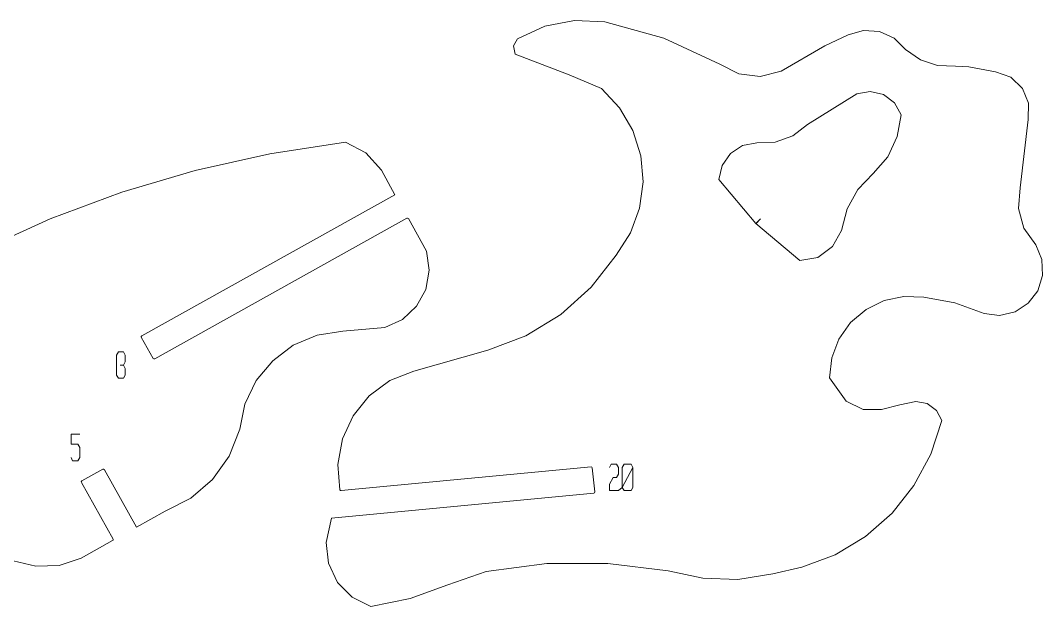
# Model space of a CAD drawing. Header units: millimetres. Extents: x -353 to 643, y -346 to 129.
# Drawn here: x 12.3 to 128.8, y -250.1 to -183.4 of the extents above; entities that cross this region are included whole.
import ezdxf

# ---------------------------------------------------------------- set-up
doc = ezdxf.new("R2010")
doc.units = ezdxf.units.MM
doc.header["$MEASUREMENT"] = 0
doc.layers.add('Layer 1', color=7, linetype='Continuous')

msp = doc.modelspace()

# ---------------------------------------------------------------- linework, layer by layer
at = {"layer": 'Layer 1', "lineweight": 9}
for points, knots in [([(52.2629, -250.0714), (52.2629, -250.0714), (50.1171, -248.9986), (50.1171, -248.9986), (50.1171, -248.9986), (50.1171, -248.9986), (48.4644, -247.3168), (48.4644, -247.3168), (48.4644, -247.3168), (48.4644, -247.3168), (47.4206, -245.1423), (47.4206, -245.1423), (47.4206, -245.1423), (47.4206, -245.1423), (47.1596, -242.7645), (47.1596, -242.7645), (47.1596, -242.7645), (47.1596, -242.7645), (47.7839, -240.0199), (47.7839, -240.0199), (47.7839, -240.0199), (47.7839, -240.0199), (77.6338, -237.1685), (77.6338, -237.1685), (77.6338, -237.1685), (77.6338, -237.1685), (77.7208, -237.1106), (77.7208, -237.1106), (77.7208, -237.1106), (77.7208, -237.1106), (77.7499, -237.0236), (77.7499, -237.0236), (77.7499, -237.0236), (77.7499, -237.0236), (77.4599, -234.298), (77.4599, -234.298), (77.4599, -234.298), (77.4599, -234.298), (77.4308, -234.211), (77.4308, -234.211), (77.4308, -234.211), (77.4308, -234.211), (77.3438, -234.1819), (77.3438, -234.1819), (77.3438, -234.1819), (77.3438, -234.1819), (48.8704, -236.8785), (48.8704, -236.8785), (48.8704, -236.8785), (48.8704, -236.8785), (48.7834, -236.8785), (48.7834, -236.8785), (48.7834, -236.8785), (48.7834, -236.8785), (48.7254, -236.7915), (48.7254, -236.7915), (48.7254, -236.7915), (48.7254, -236.7915), (48.4934, -233.8922), (48.4934, -233.8922), (48.4934, -233.8922), (48.4934, -233.8922), (49.0154, -230.9925), (49.0154, -230.9925), (49.0154, -230.9925), (49.0154, -230.9925), (50.2332, -228.3539), (50.2332, -228.3539), (50.2332, -228.3539), (50.2332, -228.3539), (52.0599, -226.0922), (52.0599, -226.0922), (52.0599, -226.0922), (52.0599, -226.0922), (54.4085, -224.3525), (54.4085, -224.3525), (54.4085, -224.3525), (54.4085, -224.3525), (57.1341, -223.2797), (57.1341, -223.2797), (57.1341, -223.2797), (57.1341, -223.2797), (65.5718, -220.9021), (65.5718, -220.9021), (65.5718, -220.9021), (65.5718, -220.9021), (69.9211, -219.2493), (69.9211, -219.2493), (69.9211, -219.2493), (69.9211, -219.2493), (73.8934, -216.8137), (73.8934, -216.8137), (73.8934, -216.8137), (73.8934, -216.8137), (77.3438, -213.7113), (77.3438, -213.7113), (77.3438, -213.7113), (77.3438, -213.7113), (80.1855, -210.0578), (80.1855, -210.0578), (80.1855, -210.0578), (80.1855, -210.0578), (81.8092, -207.5352), (81.8092, -207.5352), (81.8092, -207.5352), (81.8092, -207.5352), (82.853, -204.7226), (82.853, -204.7226), (82.853, -204.7226), (82.853, -204.7226), (83.2589, -201.7361), (83.2589, -201.7361), (83.2589, -201.7361), (83.2589, -201.7361), (82.9979, -198.7495), (82.9979, -198.7495), (82.9979, -198.7495), (82.9979, -198.7495), (82.0701, -195.879), (82.0701, -195.879), (82.0701, -195.879), (82.0701, -195.879), (80.5623, -193.2984), (80.5623, -193.2984), (80.5623, -193.2984), (80.5623, -193.2984), (78.5327, -191.0947), (78.5327, -191.0947), (78.5327, -191.0947), (78.5327, -191.0947), (74.8212, -189.558), (74.8212, -189.558), (74.8212, -189.558), (74.8212, -189.558), (68.7033, -187.1803), (68.7033, -187.1803), (68.7033, -187.1803), (68.7033, -187.1803), (68.5003, -186.2525), (68.5003, -186.2525), (68.5003, -186.2525), (68.5003, -186.2525), (68.9352, -185.4406), (68.9352, -185.4406), (68.9352, -185.4406), (68.9352, -185.4406), (72.0667, -183.9909), (72.0667, -183.9909), (72.0667, -183.9909), (72.0667, -183.9909), (75.4301, -183.3529), (75.4301, -183.3529), (75.4301, -183.3529), (75.4301, -183.3529), (78.8807, -183.5269), (78.8807, -183.5269), (78.8807, -183.5269), (78.8807, -183.5269), (85.6366, -185.3827), (85.6366, -185.3827), (85.6366, -185.3827), (85.6366, -185.3827), (91.9866, -188.3112), (91.9866, -188.3112), (91.9866, -188.3112), (91.9866, -188.3112), (94.1612, -189.442), (94.1612, -189.442), (94.1612, -189.442), (94.1612, -189.442), (96.5968, -189.732), (96.5968, -189.732), (96.5968, -189.732), (96.5968, -189.732), (98.9745, -189.1231), (98.9745, -189.1231), (98.9745, -189.1231), (98.9745, -189.1231), (103.9616, -186.2235), (103.9616, -186.2235), (103.9616, -186.2235), (103.9616, -186.2235), (106.6293, -184.9768), (106.6293, -184.9768), (106.6293, -184.9768), (106.6293, -184.9768), (108.369, -184.4838), (108.369, -184.4838), (108.369, -184.4838), (108.369, -184.4838), (110.1957, -184.6288), (110.1957, -184.6288), (110.1957, -184.6288), (110.1957, -184.6288), (111.8485, -185.3827), (111.8485, -185.3827), (111.8485, -185.3827), (111.8485, -185.3827), (113.1242, -186.6584), (113.1242, -186.6584), (113.1242, -186.6584), (113.1242, -186.6584), (114.8349, -187.8473), (114.8349, -187.8473), (114.8349, -187.8473), (114.8349, -187.8473), (116.7776, -188.4851), (116.7776, -188.4851), (116.7776, -188.4851), (116.7776, -188.4851), (118.8363, -188.5432), (118.8363, -188.5432), (118.8363, -188.5432), (118.8363, -188.5432), (120.3731, -188.6302), (120.3731, -188.6302), (120.3731, -188.6302), (120.3731, -188.6302), (123.3886, -189.2101), (123.3886, -189.2101), (123.3886, -189.2101), (123.3886, -189.2101), (125.1283, -189.819), (125.1283, -189.819), (125.1283, -189.819), (125.1283, -189.819), (126.4621, -191.0947), (126.4621, -191.0947), (126.4621, -191.0947), (126.4621, -191.0947), (127.158, -192.7765), (127.158, -192.7765), (127.158, -192.7765), (127.158, -192.7765), (127.129, -194.6322), (127.129, -194.6322), (127.129, -194.6322), (127.129, -194.6322), (126.2012, -202.4031), (126.2012, -202.4031), (126.2012, -202.4031), (126.2012, -202.4031), (125.9982, -204.7517), (125.9982, -204.7517), (125.9982, -204.7517), (125.9982, -204.7517), (126.6071, -207.0133), (126.6071, -207.0133), (126.6071, -207.0133), (126.6071, -207.0133), (127.9698, -208.898), (127.9698, -208.898), (127.9698, -208.898), (127.9698, -208.898), (128.6657, -210.5798), (128.6657, -210.5798), (128.6657, -210.5798), (128.6657, -210.5798), (128.7527, -212.3774), (128.7527, -212.3774), (128.7527, -212.3774), (128.7527, -212.3774), (128.2308, -214.1172), (128.2308, -214.1172), (128.2308, -214.1172), (128.2308, -214.1172), (127.129, -215.538), (127.129, -215.538), (127.129, -215.538), (127.129, -215.538), (125.6212, -216.5237), (125.6212, -216.5237), (125.6212, -216.5237), (125.6212, -216.5237), (123.8526, -216.9298), (123.8526, -216.9298), (123.8526, -216.9298), (123.8526, -216.9298), (122.0838, -216.7267), (122.0838, -216.7267), (122.0838, -216.7267), (122.0838, -216.7267), (118.7493, -215.5089), (118.7493, -215.5089), (118.7493, -215.5089), (118.7493, -215.5089), (115.2409, -214.871), (115.2409, -214.871), (115.2409, -214.871), (115.2409, -214.871), (112.9502, -214.784), (112.9502, -214.784), (112.9502, -214.784), (112.9502, -214.784), (110.7176, -215.248), (110.7176, -215.248), (110.7176, -215.248), (110.7176, -215.248), (108.6589, -216.2628), (108.6589, -216.2628), (108.6589, -216.2628), (108.6589, -216.2628), (106.8902, -217.7415), (106.8902, -217.7415), (106.8902, -217.7415), (106.8902, -217.7415), (105.5564, -219.6263), (105.5564, -219.6263), (105.5564, -219.6263), (105.5564, -219.6263), (104.7445, -221.7429), (104.7445, -221.7429), (104.7445, -221.7429), (104.7445, -221.7429), (104.4835, -224.0336), (104.4835, -224.0336), (104.4835, -224.0336), (104.4835, -224.0336), (106.3972, -226.7011), (106.3972, -226.7011), (106.3972, -226.7011), (106.3972, -226.7011), (108.3109, -227.658), (108.3109, -227.658), (108.3109, -227.658), (108.3109, -227.658), (110.4276, -227.6291), (110.4276, -227.6291), (110.4276, -227.6291), (110.4276, -227.6291), (112.4863, -227.1071), (112.4863, -227.1071), (112.4863, -227.1071), (112.4863, -227.1071), (114.313, -226.7302), (114.313, -226.7302), (114.313, -226.7302), (114.313, -226.7302), (115.6178, -226.9621), (115.6178, -226.9621), (115.6178, -226.9621), (115.6178, -226.9621), (116.6906, -227.7449), (116.6906, -227.7449), (116.6906, -227.7449), (116.6906, -227.7449), (117.2995, -228.9048), (117.2995, -228.9048), (117.2995, -228.9048), (117.2995, -228.9048), (116.0238, -232.7323), (116.0238, -232.7323), (116.0238, -232.7323), (116.0238, -232.7323), (114.1101, -236.2986), (114.1101, -236.2986), (114.1101, -236.2986), (114.1101, -236.2986), (111.6164, -239.4592), (111.6164, -239.4592), (111.6164, -239.4592), (111.6164, -239.4592), (108.5719, -242.0977), (108.5719, -242.0977), (108.5719, -242.0977), (108.5719, -242.0977), (105.1215, -244.1853), (105.1215, -244.1853), (105.1215, -244.1853), (105.1215, -244.1853), (101.352, -245.6062), (101.352, -245.6062), (101.352, -245.6062), (101.352, -245.6062), (98.0176, -246.36), (98.0176, -246.36), (98.0176, -246.36), (98.0176, -246.36), (94.0452, -246.9979), (94.0452, -246.9979), (94.0452, -246.9979), (94.0452, -246.9979), (90.0438, -246.853), (90.0438, -246.853), (90.0438, -246.853), (90.0438, -246.853), (86.1294, -246.0122), (86.1294, -246.0122), (86.1294, -246.0122), (86.1294, -246.0122), (79.2286, -245.1713), (79.2286, -245.1713), (79.2286, -245.1713), (79.2286, -245.1713), (72.2986, -245.1713), (72.2986, -245.1713), (72.2986, -245.1713), (72.2986, -245.1713), (65.3978, -246.07), (65.3978, -246.07), (65.3978, -246.07), (65.3978, -246.07), (61.0195, -247.6068), (61.0195, -247.6068), (61.0195, -247.6068), (61.0195, -247.6068), (56.7281, -249.1437), (56.7281, -249.1437), (56.7281, -249.1437), (56.7281, -249.1437), (52.2629, -250.0714), (52.2629, -250.0714)], [0, 0, 0, 0, 0.00961538, 0.00961538, 0.00961538, 0.00961538, 0.01923077, 0.01923077, 0.01923077, 0.01923077, 0.02884615, 0.02884615, 0.02884615, 0.02884615, 0.03846154, 0.03846154, 0.03846154, 0.03846154, 0.04807692, 0.04807692, 0.04807692, 0.04807692, 0.05769231, 0.05769231, 0.05769231, 0.05769231, 0.06730769, 0.06730769, 0.06730769, 0.06730769, 0.07692308, 0.07692308, 0.07692308, 0.07692308, 0.08653846, 0.08653846, 0.08653846, 0.08653846, 0.09615385, 0.09615385, 0.09615385, 0.09615385, 0.10576923, 0.10576923, 0.10576923, 0.10576923, 0.11538462, 0.11538462, 0.11538462, 0.11538462, 0.125, 0.125, 0.125, 0.125, 0.13461538, 0.13461538, 0.13461538, 0.13461538, 0.14423077, 0.14423077, 0.14423077, 0.14423077, 0.15384615, 0.15384615, 0.15384615, 0.15384615, 0.16346154, 0.16346154, 0.16346154, 0.16346154, 0.17307692, 0.17307692, 0.17307692, 0.17307692, 0.18269231, 0.18269231, 0.18269231, 0.18269231, 0.19230769, 0.19230769, 0.19230769, 0.19230769, 0.20192308, 0.20192308, 0.20192308, 0.20192308, 0.21153846, 0.21153846, 0.21153846, 0.21153846, 0.22115385, 0.22115385, 0.22115385, 0.22115385, 0.23076923, 0.23076923, 0.23076923, 0.23076923, 0.24038462, 0.24038462, 0.24038462, 0.24038462, 0.25, 0.25, 0.25, 0.25, 0.25961538, 0.25961538, 0.25961538, 0.25961538, 0.26923077, 0.26923077, 0.26923077, 0.26923077, 0.27884615, 0.27884615, 0.27884615, 0.27884615, 0.28846154, 0.28846154, 0.28846154, 0.28846154, 0.29807692, 0.29807692, 0.29807692, 0.29807692, 0.30769231, 0.30769231, 0.30769231, 0.30769231, 0.31730769, 0.31730769, 0.31730769, 0.31730769, 0.32692308, 0.32692308, 0.32692308, 0.32692308, 0.33653846, 0.33653846, 0.33653846, 0.33653846, 0.34615385, 0.34615385, 0.34615385, 0.34615385, 0.35576923, 0.35576923, 0.35576923, 0.35576923, 0.36538462, 0.36538462, 0.36538462, 0.36538462, 0.375, 0.375, 0.375, 0.375, 0.38461538, 0.38461538, 0.38461538, 0.38461538, 0.39423077, 0.39423077, 0.39423077, 0.39423077, 0.40384615, 0.40384615, 0.40384615, 0.40384615, 0.41346154, 0.41346154, 0.41346154, 0.41346154, 0.42307692, 0.42307692, 0.42307692, 0.42307692, 0.43269231, 0.43269231, 0.43269231, 0.43269231, 0.44230769, 0.44230769, 0.44230769, 0.44230769, 0.45192308, 0.45192308, 0.45192308, 0.45192308, 0.46153846, 0.46153846, 0.46153846, 0.46153846, 0.47115385, 0.47115385, 0.47115385, 0.47115385, 0.48076923, 0.48076923, 0.48076923, 0.48076923, 0.49038462, 0.49038462, 0.49038462, 0.49038462, 0.5, 0.5, 0.5, 0.5, 0.50961538, 0.50961538, 0.50961538, 0.50961538, 0.51923077, 0.51923077, 0.51923077, 0.51923077, 0.52884615, 0.52884615, 0.52884615, 0.52884615, 0.53846154, 0.53846154, 0.53846154, 0.53846154, 0.54807692, 0.54807692, 0.54807692, 0.54807692, 0.55769231, 0.55769231, 0.55769231, 0.55769231, 0.56730769, 0.56730769, 0.56730769, 0.56730769, 0.57692308, 0.57692308, 0.57692308, 0.57692308, 0.58653846, 0.58653846, 0.58653846, 0.58653846, 0.59615385, 0.59615385, 0.59615385, 0.59615385, 0.60576923, 0.60576923, 0.60576923, 0.60576923, 0.61538462, 0.61538462, 0.61538462, 0.61538462, 0.625, 0.625, 0.625, 0.625, 0.63461538, 0.63461538, 0.63461538, 0.63461538, 0.64423077, 0.64423077, 0.64423077, 0.64423077, 0.65384615, 0.65384615, 0.65384615, 0.65384615, 0.66346154, 0.66346154, 0.66346154, 0.66346154, 0.67307692, 0.67307692, 0.67307692, 0.67307692, 0.68269231, 0.68269231, 0.68269231, 0.68269231, 0.69230769, 0.69230769, 0.69230769, 0.69230769, 0.70192308, 0.70192308, 0.70192308, 0.70192308, 0.71153846, 0.71153846, 0.71153846, 0.71153846, 0.72115385, 0.72115385, 0.72115385, 0.72115385, 0.73076923, 0.73076923, 0.73076923, 0.73076923, 0.74038462, 0.74038462, 0.74038462, 0.74038462, 0.75, 0.75, 0.75, 0.75, 0.75961538, 0.75961538, 0.75961538, 0.75961538, 0.76923077, 0.76923077, 0.76923077, 0.76923077, 0.77884615, 0.77884615, 0.77884615, 0.77884615, 0.78846154, 0.78846154, 0.78846154, 0.78846154, 0.79807692, 0.79807692, 0.79807692, 0.79807692, 0.80769231, 0.80769231, 0.80769231, 0.80769231, 0.81730769, 0.81730769, 0.81730769, 0.81730769, 0.82692308, 0.82692308, 0.82692308, 0.82692308, 0.83653846, 0.83653846, 0.83653846, 0.83653846, 0.84615385, 0.84615385, 0.84615385, 0.84615385, 0.85576923, 0.85576923, 0.85576923, 0.85576923, 0.86538462, 0.86538462, 0.86538462, 0.86538462, 0.875, 0.875, 0.875, 0.875, 0.88461538, 0.88461538, 0.88461538, 0.88461538, 0.89423077, 0.89423077, 0.89423077, 0.89423077, 0.90384615, 0.90384615, 0.90384615, 0.90384615, 0.91346154, 0.91346154, 0.91346154, 0.91346154, 0.92307692, 0.92307692, 0.92307692, 0.92307692, 0.93269231, 0.93269231, 0.93269231, 0.93269231, 0.94230769, 0.94230769, 0.94230769, 0.94230769, 0.95192308, 0.95192308, 0.95192308, 0.95192308, 0.96153846, 0.96153846, 0.96153846, 0.96153846, 0.97115385, 0.97115385, 0.97115385, 0.97115385, 0.98076923, 0.98076923, 0.98076923, 0.98076923, 1, 1, 1, 1]), ([(96.1329, -206.4624), (96.1329, -206.4624), (96.6259, -205.9405), (96.6259, -205.9405), (96.6259, -205.9405), (96.6259, -205.9405), (96.1039, -206.4624), (96.1039, -206.4624), (96.1039, -206.4624), (96.1039, -206.4624), (101.0911, -210.6667), (101.0911, -210.6667), (101.0911, -210.6667), (101.0911, -210.6667), (103.1498, -210.3188), (103.1498, -210.3188), (103.1498, -210.3188), (103.1498, -210.3188), (104.8315, -209.101), (104.8315, -209.101), (104.8315, -209.101), (104.8315, -209.101), (105.8464, -207.2452), (105.8464, -207.2452), (105.8464, -207.2452), (105.8464, -207.2452), (106.4842, -204.8096), (106.4842, -204.8096), (106.4842, -204.8096), (106.4842, -204.8096), (107.702, -202.6059), (107.702, -202.6059), (107.702, -202.6059), (107.702, -202.6059), (109.4417, -200.7792), (109.4417, -200.7792), (109.4417, -200.7792), (109.4417, -200.7792), (111.1235, -198.8655), (111.1235, -198.8655), (111.1235, -198.8655), (111.1235, -198.8655), (112.1964, -196.575), (112.1964, -196.575), (112.1964, -196.575), (112.1964, -196.575), (112.6313, -194.0813), (112.6313, -194.0813), (112.6313, -194.0813), (112.6313, -194.0813), (111.8774, -192.7476), (111.8774, -192.7476), (111.8774, -192.7476), (111.8774, -192.7476), (110.6306, -191.7907), (110.6306, -191.7907), (110.6306, -191.7907), (110.6306, -191.7907), (109.1228, -191.4428), (109.1228, -191.4428), (109.1228, -191.4428), (109.1228, -191.4428), (107.5861, -191.7038), (107.5861, -191.7038), (107.5861, -191.7038), (107.5861, -191.7038), (101.99, -195.2121), (101.99, -195.2121), (101.99, -195.2121), (101.99, -195.2121), (100.3082, -196.488), (100.3082, -196.488), (100.3082, -196.488), (100.3082, -196.488), (98.3075, -197.2128), (98.3075, -197.2128), (98.3075, -197.2128), (98.3075, -197.2128), (96.2198, -197.2709), (96.2198, -197.2709), (96.2198, -197.2709), (96.2198, -197.2709), (94.5961, -197.5898), (94.5961, -197.5898), (94.5961, -197.5898), (94.5961, -197.5898), (93.2044, -198.4887), (93.2044, -198.4887), (93.2044, -198.4887), (93.2044, -198.4887), (92.2475, -199.8514), (92.2475, -199.8514), (92.2475, -199.8514), (92.2475, -199.8514), (91.8996, -201.4751), (91.8996, -201.4751), (91.8996, -201.4751), (91.8996, -201.4751), (96.1039, -206.4624), (96.1039, -206.4624), (96.1039, -206.4624), (96.1039, -206.4624), (96.1329, -206.4624), (96.1329, -206.4624)], [0, 0, 0, 0, 0.03703704, 0.03703704, 0.03703704, 0.03703704, 0.07407407, 0.07407407, 0.07407407, 0.07407407, 0.11111111, 0.11111111, 0.11111111, 0.11111111, 0.14814815, 0.14814815, 0.14814815, 0.14814815, 0.18518519, 0.18518519, 0.18518519, 0.18518519, 0.22222222, 0.22222222, 0.22222222, 0.22222222, 0.25925926, 0.25925926, 0.25925926, 0.25925926, 0.2962963, 0.2962963, 0.2962963, 0.2962963, 0.33333333, 0.33333333, 0.33333333, 0.33333333, 0.37037037, 0.37037037, 0.37037037, 0.37037037, 0.40740741, 0.40740741, 0.40740741, 0.40740741, 0.44444444, 0.44444444, 0.44444444, 0.44444444, 0.48148148, 0.48148148, 0.48148148, 0.48148148, 0.51851852, 0.51851852, 0.51851852, 0.51851852, 0.55555556, 0.55555556, 0.55555556, 0.55555556, 0.59259259, 0.59259259, 0.59259259, 0.59259259, 0.62962963, 0.62962963, 0.62962963, 0.62962963, 0.66666667, 0.66666667, 0.66666667, 0.66666667, 0.7037037, 0.7037037, 0.7037037, 0.7037037, 0.74074074, 0.74074074, 0.74074074, 0.74074074, 0.77777778, 0.77777778, 0.77777778, 0.77777778, 0.81481481, 0.81481481, 0.81481481, 0.81481481, 0.85185185, 0.85185185, 0.85185185, 0.85185185, 0.88888889, 0.88888889, 0.88888889, 0.88888889, 0.92592593, 0.92592593, 0.92592593, 0.92592593, 1, 1, 1, 1]), ([(28.8346, -239.2272), (28.8346, -239.2272), (25.5581, -241.0538), (25.5581, -241.0538), (25.5581, -241.0538), (25.5581, -241.0538), (21.9047, -234.5008), (21.9047, -234.5008), (21.9047, -234.5008), (21.9047, -234.5008), (21.8177, -234.4429), (21.8177, -234.4429), (21.8177, -234.4429), (21.8177, -234.4429), (21.7307, -234.4429), (21.7307, -234.4429), (21.7307, -234.4429), (21.7307, -234.4429), (19.324, -235.7767), (19.324, -235.7767), (19.324, -235.7767), (19.324, -235.7767), (19.2661, -235.8637), (19.2661, -235.8637), (19.2661, -235.8637), (19.2661, -235.8637), (19.2951, -235.9507), (19.2951, -235.9507), (19.2951, -235.9507), (19.2951, -235.9507), (22.8905, -242.3877), (22.8905, -242.3877), (22.8905, -242.3877), (22.8905, -242.3877), (22.8905, -242.5037), (22.8905, -242.5037), (22.8905, -242.5037), (22.8905, -242.5037), (22.8325, -242.5616), (22.8325, -242.5616), (22.8325, -242.5616), (22.8325, -242.5616), (19.2661, -244.5623), (19.2661, -244.5623), (19.2661, -244.5623), (19.2661, -244.5623), (16.7435, -245.4032), (16.7435, -245.4032), (16.7435, -245.4032), (16.7435, -245.4032), (14.1048, -245.4901), (14.1048, -245.4901), (14.1048, -245.4901), (14.1048, -245.4901), (11.5243, -244.8813), (11.5243, -244.8813), (11.5243, -244.8813), (11.5243, -244.8813), (9.2047, -243.5764), (9.2047, -243.5764), (9.2047, -243.5764), (9.2047, -243.5764), (7.2329, -242.1267), (7.2329, -242.1267), (7.2329, -242.1267), (7.2329, -242.1267), (4.9425, -241.2858), (4.9425, -241.2858), (4.9425, -241.2858), (4.9425, -241.2858), (2.5069, -241.1118), (2.5069, -241.1118), (2.5069, -241.1118), (2.5069, -241.1118), (0.1002, -241.6627), (0.1002, -241.6627), (0.1002, -241.6627), (0.1002, -241.6627), (-2.0455, -242.8226), (-2.0455, -242.8226), (-2.0455, -242.8226), (-2.0455, -242.8226), (-3.9882, -245.0263), (-3.9882, -245.0263), (-3.9882, -245.0263), (-3.9882, -245.0263), (-6.3948, -246.679), (-6.3948, -246.679), (-6.3948, -246.679), (-6.3948, -246.679), (-9.1493, -247.723), (-9.1493, -247.723), (-9.1493, -247.723), (-9.1493, -247.723), (-12.0489, -248.0997), (-12.0489, -248.0997), (-12.0489, -248.0997), (-12.0489, -248.0997), (-14.9485, -247.7808), (-14.9485, -247.7808), (-14.9485, -247.7808), (-14.9485, -247.7808), (-16.6591, -247.114), (-16.6591, -247.114), (-16.6591, -247.114), (-16.6591, -247.114), (-18.4858, -247.0559), (-18.4858, -247.0559), (-18.4858, -247.0559), (-18.4858, -247.0559), (-20.2256, -247.6068), (-20.2256, -247.6068), (-20.2256, -247.6068), (-20.2256, -247.6068), (-25.7057, -248.5058), (-25.7057, -248.5058), (-25.7057, -248.5058), (-25.7057, -248.5058), (-27.8224, -247.2589), (-27.8224, -247.2589), (-27.8224, -247.2589), (-27.8224, -247.2589), (-29.2142, -246.0122), (-29.2142, -246.0122), (-29.2142, -246.0122), (-29.2142, -246.0122), (-30.171, -244.3884), (-30.171, -244.3884), (-30.171, -244.3884), (-30.171, -244.3884), (-30.5769, -242.5907), (-30.5769, -242.5907), (-30.5769, -242.5907), (-30.5769, -242.5907), (-30.403, -240.7349), (-30.403, -240.7349), (-30.403, -240.7349), (-30.403, -240.7349), (-29.678, -238.9952), (-29.678, -238.9952), (-29.678, -238.9952), (-29.678, -238.9952), (-27.2424, -235.0808), (-27.2424, -235.0808), (-27.2424, -235.0808), (-27.2424, -235.0808), (-20.9505, -229.0208), (-20.9505, -229.0208), (-20.9505, -229.0208), (-20.9505, -229.0208), (-14.2815, -223.4247), (-14.2815, -223.4247), (-14.2815, -223.4247), (-14.2815, -223.4247), (-7.2356, -218.2925), (-7.2356, -218.2925), (-7.2356, -218.2925), (-7.2356, -218.2925), (0.1292, -213.6532), (0.1292, -213.6532), (0.1292, -213.6532), (0.1292, -213.6532), (7.7839, -209.5358), (7.7839, -209.5358), (7.7839, -209.5358), (7.7839, -209.5358), (15.7287, -205.9405), (15.7287, -205.9405), (15.7287, -205.9405), (15.7287, -205.9405), (23.9054, -202.8959), (23.9054, -202.8959), (23.9054, -202.8959), (23.9054, -202.8959), (32.2561, -200.4313), (32.2561, -200.4313), (32.2561, -200.4313), (32.2561, -200.4313), (40.7517, -198.5466), (40.7517, -198.5466), (40.7517, -198.5466), (40.7517, -198.5466), (49.3633, -197.2128), (49.3633, -197.2128), (49.3633, -197.2128), (49.3633, -197.2128), (51.6829, -198.4306), (51.6829, -198.4306), (51.6829, -198.4306), (51.6829, -198.4306), (53.4517, -200.4022), (53.4517, -200.4022), (53.4517, -200.4022), (53.4517, -200.4022), (54.9884, -203.1859), (54.9884, -203.1859), (54.9884, -203.1859), (54.9884, -203.1859), (26.167, -219.2493), (26.167, -219.2493), (26.167, -219.2493), (26.167, -219.2493), (26.1089, -219.3363), (26.1089, -219.3363), (26.1089, -219.3363), (26.1089, -219.3363), (26.1089, -219.4234), (26.1089, -219.4234), (26.1089, -219.4234), (26.1089, -219.4234), (27.4718, -221.8299), (27.4718, -221.8299), (27.4718, -221.8299), (27.4718, -221.8299), (27.5298, -221.8878), (27.5298, -221.8878), (27.5298, -221.8878), (27.5298, -221.8878), (27.6458, -221.8878), (27.6458, -221.8878), (27.6458, -221.8878), (27.6458, -221.8878), (56.3512, -205.8535), (56.3512, -205.8535), (56.3512, -205.8535), (56.3512, -205.8535), (56.4382, -205.8535), (56.4382, -205.8535), (56.4382, -205.8535), (56.4382, -205.8535), (56.5252, -205.9114), (56.5252, -205.9114), (56.5252, -205.9114), (56.5252, -205.9114), (58.5838, -209.6228), (58.5838, -209.6228), (58.5838, -209.6228), (58.5838, -209.6228), (58.9028, -211.7974), (58.9028, -211.7974), (58.9028, -211.7974), (58.9028, -211.7974), (58.5259, -213.9721), (58.5259, -213.9721), (58.5259, -213.9721), (58.5259, -213.9721), (57.453, -215.8858), (57.453, -215.8858), (57.453, -215.8858), (57.453, -215.8858), (55.8582, -217.3936), (55.8582, -217.3936), (55.8582, -217.3936), (55.8582, -217.3936), (53.8286, -218.3214), (53.8286, -218.3214), (53.8286, -218.3214), (53.8286, -218.3214), (49.0444, -218.7274), (49.0444, -218.7274), (49.0444, -218.7274), (49.0444, -218.7274), (46.1448, -219.1913), (46.1448, -219.1913), (46.1448, -219.1913), (46.1448, -219.1913), (43.4192, -220.3221), (43.4192, -220.3221), (43.4192, -220.3221), (43.4192, -220.3221), (41.0706, -222.0908), (41.0706, -222.0908), (41.0706, -222.0908), (41.0706, -222.0908), (39.1859, -224.3525), (39.1859, -224.3525), (39.1859, -224.3525), (39.1859, -224.3525), (37.9102, -227.0201), (37.9102, -227.0201), (37.9102, -227.0201), (37.9102, -227.0201), (37.3302, -229.8907), (37.3302, -229.8907), (37.3302, -229.8907), (37.3302, -229.8907), (36.1124, -232.9351), (36.1124, -232.9351), (36.1124, -232.9351), (36.1124, -232.9351), (34.1987, -235.6028), (34.1987, -235.6028), (34.1987, -235.6028), (34.1987, -235.6028), (31.7341, -237.7193), (31.7341, -237.7193), (31.7341, -237.7193), (31.7341, -237.7193), (28.8346, -239.2272), (28.8346, -239.2272)], [0, 0, 0, 0, 0.01315789, 0.01315789, 0.01315789, 0.01315789, 0.02631579, 0.02631579, 0.02631579, 0.02631579, 0.03947368, 0.03947368, 0.03947368, 0.03947368, 0.05263158, 0.05263158, 0.05263158, 0.05263158, 0.06578947, 0.06578947, 0.06578947, 0.06578947, 0.07894737, 0.07894737, 0.07894737, 0.07894737, 0.09210526, 0.09210526, 0.09210526, 0.09210526, 0.10526316, 0.10526316, 0.10526316, 0.10526316, 0.11842105, 0.11842105, 0.11842105, 0.11842105, 0.13157895, 0.13157895, 0.13157895, 0.13157895, 0.14473684, 0.14473684, 0.14473684, 0.14473684, 0.15789474, 0.15789474, 0.15789474, 0.15789474, 0.17105263, 0.17105263, 0.17105263, 0.17105263, 0.18421053, 0.18421053, 0.18421053, 0.18421053, 0.19736842, 0.19736842, 0.19736842, 0.19736842, 0.21052632, 0.21052632, 0.21052632, 0.21052632, 0.22368421, 0.22368421, 0.22368421, 0.22368421, 0.23684211, 0.23684211, 0.23684211, 0.23684211, 0.25, 0.25, 0.25, 0.25, 0.26315789, 0.26315789, 0.26315789, 0.26315789, 0.27631579, 0.27631579, 0.27631579, 0.27631579, 0.28947368, 0.28947368, 0.28947368, 0.28947368, 0.30263158, 0.30263158, 0.30263158, 0.30263158, 0.31578947, 0.31578947, 0.31578947, 0.31578947, 0.32894737, 0.32894737, 0.32894737, 0.32894737, 0.34210526, 0.34210526, 0.34210526, 0.34210526, 0.35526316, 0.35526316, 0.35526316, 0.35526316, 0.36842105, 0.36842105, 0.36842105, 0.36842105, 0.38157895, 0.38157895, 0.38157895, 0.38157895, 0.39473684, 0.39473684, 0.39473684, 0.39473684, 0.40789474, 0.40789474, 0.40789474, 0.40789474, 0.42105263, 0.42105263, 0.42105263, 0.42105263, 0.43421053, 0.43421053, 0.43421053, 0.43421053, 0.44736842, 0.44736842, 0.44736842, 0.44736842, 0.46052632, 0.46052632, 0.46052632, 0.46052632, 0.47368421, 0.47368421, 0.47368421, 0.47368421, 0.48684211, 0.48684211, 0.48684211, 0.48684211, 0.5, 0.5, 0.5, 0.5, 0.51315789, 0.51315789, 0.51315789, 0.51315789, 0.52631579, 0.52631579, 0.52631579, 0.52631579, 0.53947368, 0.53947368, 0.53947368, 0.53947368, 0.55263158, 0.55263158, 0.55263158, 0.55263158, 0.56578947, 0.56578947, 0.56578947, 0.56578947, 0.57894737, 0.57894737, 0.57894737, 0.57894737, 0.59210526, 0.59210526, 0.59210526, 0.59210526, 0.60526316, 0.60526316, 0.60526316, 0.60526316, 0.61842105, 0.61842105, 0.61842105, 0.61842105, 0.63157895, 0.63157895, 0.63157895, 0.63157895, 0.64473684, 0.64473684, 0.64473684, 0.64473684, 0.65789474, 0.65789474, 0.65789474, 0.65789474, 0.67105263, 0.67105263, 0.67105263, 0.67105263, 0.68421053, 0.68421053, 0.68421053, 0.68421053, 0.69736842, 0.69736842, 0.69736842, 0.69736842, 0.71052632, 0.71052632, 0.71052632, 0.71052632, 0.72368421, 0.72368421, 0.72368421, 0.72368421, 0.73684211, 0.73684211, 0.73684211, 0.73684211, 0.75, 0.75, 0.75, 0.75, 0.76315789, 0.76315789, 0.76315789, 0.76315789, 0.77631579, 0.77631579, 0.77631579, 0.77631579, 0.78947368, 0.78947368, 0.78947368, 0.78947368, 0.80263158, 0.80263158, 0.80263158, 0.80263158, 0.81578947, 0.81578947, 0.81578947, 0.81578947, 0.82894737, 0.82894737, 0.82894737, 0.82894737, 0.84210526, 0.84210526, 0.84210526, 0.84210526, 0.85526316, 0.85526316, 0.85526316, 0.85526316, 0.86842105, 0.86842105, 0.86842105, 0.86842105, 0.88157895, 0.88157895, 0.88157895, 0.88157895, 0.89473684, 0.89473684, 0.89473684, 0.89473684, 0.90789474, 0.90789474, 0.90789474, 0.90789474, 0.92105263, 0.92105263, 0.92105263, 0.92105263, 0.93421053, 0.93421053, 0.93421053, 0.93421053, 0.94736842, 0.94736842, 0.94736842, 0.94736842, 0.96052632, 0.96052632, 0.96052632, 0.96052632, 0.97368421, 0.97368421, 0.97368421, 0.97368421, 1, 1, 1, 1]), ([(23.2965, -223.7147), (23.2965, -223.7147), (23.2965, -221.453), (23.2965, -221.453), (23.2965, -221.453), (23.2965, -221.453), (23.4994, -221.0761), (23.4994, -221.0761), (23.4994, -221.0761), (23.4994, -221.0761), (24.0794, -221.0761), (24.0794, -221.0761), (24.0794, -221.0761), (24.0794, -221.0761), (24.2822, -221.453), (24.2822, -221.453), (24.2822, -221.453), (24.2822, -221.453), (24.2822, -222.2069), (24.2822, -222.2069), (24.2822, -222.2069), (24.2822, -222.2069), (24.0794, -222.584), (24.0794, -222.584), (24.0794, -222.584), (24.0794, -222.584), (23.7024, -222.584), (23.7024, -222.584), (23.7024, -222.584), (23.7024, -222.584), (24.0794, -222.584), (24.0794, -222.584), (24.0794, -222.584), (24.0794, -222.584), (24.2822, -222.9607), (24.2822, -222.9607), (24.2822, -222.9607), (24.2822, -222.9607), (24.2822, -223.7147), (24.2822, -223.7147), (24.2822, -223.7147), (24.2822, -223.7147), (24.0794, -224.0915), (24.0794, -224.0915), (24.0794, -224.0915), (24.0794, -224.0915), (23.4994, -224.0915), (23.4994, -224.0915), (23.4994, -224.0915), (23.4994, -224.0915), (23.2965, -223.7147), (23.2965, -223.7147)], [0, 0, 0, 0, 0.07142857, 0.07142857, 0.07142857, 0.07142857, 0.14285714, 0.14285714, 0.14285714, 0.14285714, 0.21428571, 0.21428571, 0.21428571, 0.21428571, 0.28571429, 0.28571429, 0.28571429, 0.28571429, 0.35714286, 0.35714286, 0.35714286, 0.35714286, 0.42857143, 0.42857143, 0.42857143, 0.42857143, 0.5, 0.5, 0.5, 0.5, 0.57142857, 0.57142857, 0.57142857, 0.57142857, 0.64285714, 0.64285714, 0.64285714, 0.64285714, 0.71428571, 0.71428571, 0.71428571, 0.71428571, 0.78571429, 0.78571429, 0.78571429, 0.78571429, 0.85714286, 0.85714286, 0.85714286, 0.85714286, 1, 1, 1, 1]), ([(18.1062, -233.1092), (18.1062, -233.1092), (18.2802, -233.486), (18.2802, -233.486), (18.2802, -233.486), (18.2802, -233.486), (18.8891, -233.486), (18.8891, -233.486), (18.8891, -233.486), (18.8891, -233.486), (19.0921, -233.1092), (19.0921, -233.1092), (19.0921, -233.1092), (19.0921, -233.1092), (19.0921, -231.9784), (19.0921, -231.9784), (19.0921, -231.9784), (19.0921, -231.9784), (18.8891, -231.6015), (18.8891, -231.6015), (18.8891, -231.6015), (18.8891, -231.6015), (18.1062, -231.6015), (18.1062, -231.6015), (18.1062, -231.6015), (18.1062, -231.6015), (18.1062, -230.4416), (18.1062, -230.4416), (18.1062, -230.4416), (18.1062, -230.4416), (19.0921, -230.4416), (19.0921, -230.4416)], [0, 0, 0, 0, 0.11111111, 0.11111111, 0.11111111, 0.11111111, 0.22222222, 0.22222222, 0.22222222, 0.22222222, 0.33333333, 0.33333333, 0.33333333, 0.33333333, 0.44444444, 0.44444444, 0.44444444, 0.44444444, 0.55555556, 0.55555556, 0.55555556, 0.55555556, 0.66666667, 0.66666667, 0.66666667, 0.66666667, 0.77777778, 0.77777778, 0.77777778, 0.77777778, 1, 1, 1, 1]), ([(79.4315, -234.24), (79.4315, -234.24), (79.6345, -233.8631), (79.6345, -233.8631), (79.6345, -233.8631), (79.6345, -233.8631), (80.2434, -233.8631), (80.2434, -233.8631), (80.2434, -233.8631), (80.2434, -233.8631), (80.4464, -234.24), (80.4464, -234.24), (80.4464, -234.24), (80.4464, -234.24), (80.4464, -234.9939), (80.4464, -234.9939), (80.4464, -234.9939), (80.4464, -234.9939), (80.2434, -235.3708), (80.2434, -235.3708), (80.2434, -235.3708), (80.2434, -235.3708), (79.8375, -235.3708), (79.8375, -235.3708), (79.8375, -235.3708), (79.8375, -235.3708), (79.4315, -236.1248), (79.4315, -236.1248), (79.4315, -236.1248), (79.4315, -236.1248), (79.4315, -236.8785), (79.4315, -236.8785), (79.4315, -236.8785), (79.4315, -236.8785), (80.4464, -236.8785), (80.4464, -236.8785), (80.4464, -236.8785), (80.4464, -236.8785), (80.8814, -236.5017), (80.8814, -236.5017), (80.8814, -236.5017), (80.8814, -236.5017), (82.0992, -234.24), (82.0992, -234.24), (82.0992, -234.24), (82.0992, -234.24), (82.0992, -236.5017), (82.0992, -236.5017), (82.0992, -236.5017), (82.0992, -236.5017), (81.8962, -236.8785), (81.8962, -236.8785), (81.8962, -236.8785), (81.8962, -236.8785), (81.0842, -236.8785), (81.0842, -236.8785), (81.0842, -236.8785), (81.0842, -236.8785), (80.8814, -236.5017), (80.8814, -236.5017), (80.8814, -236.5017), (80.8814, -236.5017), (80.8814, -234.24), (80.8814, -234.24), (80.8814, -234.24), (80.8814, -234.24), (81.0842, -233.8631), (81.0842, -233.8631), (81.0842, -233.8631), (81.0842, -233.8631), (81.8962, -233.8631), (81.8962, -233.8631), (81.8962, -233.8631), (81.8962, -233.8631), (82.0992, -234.24), (82.0992, -234.24)], [0, 0, 0, 0, 0.05, 0.05, 0.05, 0.05, 0.1, 0.1, 0.1, 0.1, 0.15, 0.15, 0.15, 0.15, 0.2, 0.2, 0.2, 0.2, 0.25, 0.25, 0.25, 0.25, 0.3, 0.3, 0.3, 0.3, 0.35, 0.35, 0.35, 0.35, 0.4, 0.4, 0.4, 0.4, 0.45, 0.45, 0.45, 0.45, 0.5, 0.5, 0.5, 0.5, 0.55, 0.55, 0.55, 0.55, 0.6, 0.6, 0.6, 0.6, 0.65, 0.65, 0.65, 0.65, 0.7, 0.7, 0.7, 0.7, 0.75, 0.75, 0.75, 0.75, 0.8, 0.8, 0.8, 0.8, 0.85, 0.85, 0.85, 0.85, 0.9, 0.9, 0.9, 0.9, 1, 1, 1, 1])]:
    msp.add_open_spline(points, degree=3, knots=knots, dxfattribs=at)

doc.saveas('drawing.dxf')
